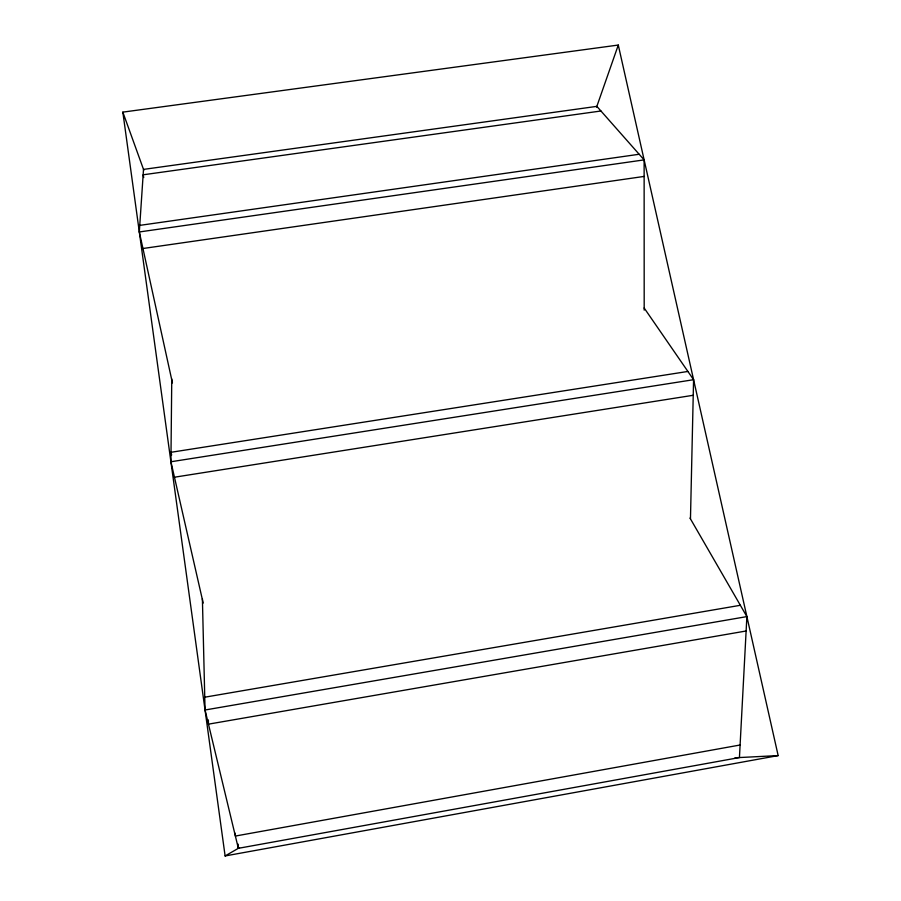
<?xml version="1.0" encoding="UTF-8"?>
<svg xmlns="http://www.w3.org/2000/svg" width="901" height="901" viewBox="0 0 901 901"><rect width="100%" height="100%" fill="white"/><g stroke="black" fill="none" stroke-linecap="round" stroke-linejoin="round"><path stroke-width="1.35" d="M203.187 603.084L170.92 461.762L171.764 378.983M690.47 518.739L693.579 379.704L644.147 307.984M689.997 518.075L746.884 616.599L739.439 757.55L238.337 848.325L205.056 709.999L202.398 598.816M172.429 382.936L139.317 231.962L143.507 169.399L596.856 106.363L644.125 159.882L644.192 310.135M596.563 107.185L618.289 45.05L122.84 112.129L225.115 855.95L778.16 755.59L618.289 45.05M225.115 855.95L239.531 847.638M740.093 745.003L235.375 836.049L235.251 833.245M746.118 630.993L208.458 724.156L208.345 719.933M204.741 697.205L740.352 605.292M205.056 709.999L746.884 616.599M174.445 477.215L693.229 395.28M687.891 371.449L171.01 452.291L171.641 455.028M170.92 461.762L693.579 379.704M142.944 248.507L644.125 176.427M139.768 225.374L639.158 154.262M139.317 231.962L644.125 159.882M600.944 110.992L143.146 174.794L143.732 177.542M735.013 757.775L778.16 755.59M122.84 112.129L143.811 170.233M238.134 844.124L238.337 848.325"/></g></svg>
